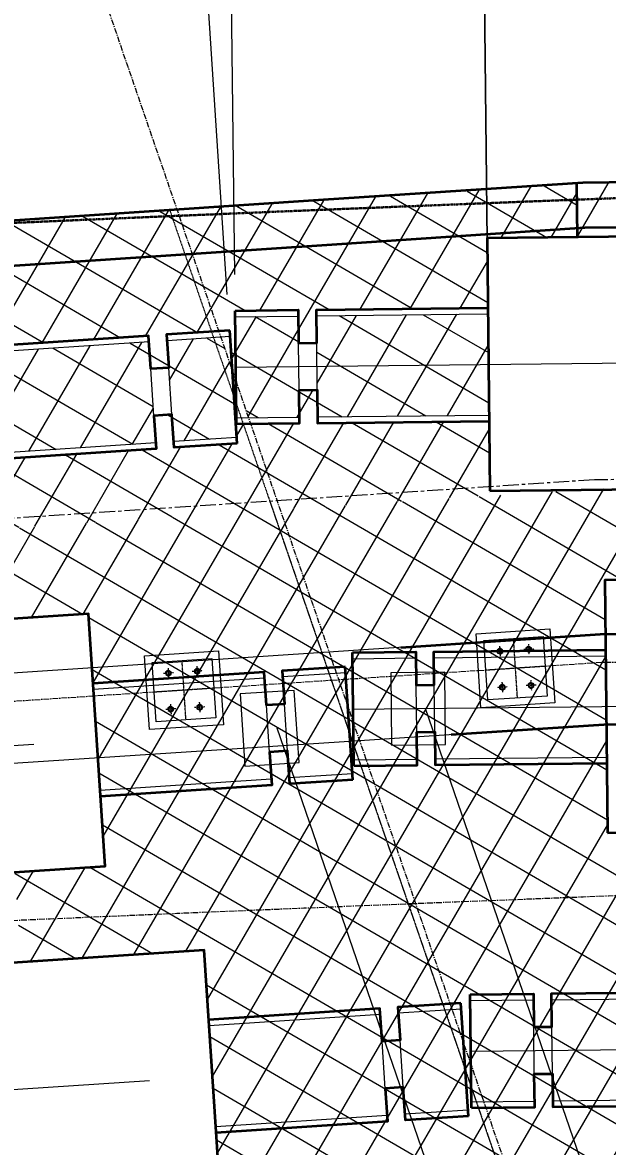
# Model space of a CAD drawing. Header units: millimetres. Extents: x 265754 to 14267433, y -6145605 to 2433772.
# Drawn here: x 7936664 to 7939904, y -573450 to -567227 of the extents above; entities that cross this region are included whole.
import ezdxf

# ---------------------------------------------------------------- set-up
doc = ezdxf.new("R2010")
doc.units = ezdxf.units.MM
for name, pattern in [('осевая', [2, 1.25, -0.25, 0.25, -0.25]), ('осеваяX2', [4, 2.5, -0.5, 0.5, -0.5]), ('Штриховая', [3, 2, -1])]:
    doc.linetypes.add(name, pattern=pattern)
for name, color, linetype, lineweight in [('ИС_Med', 7, 'Continuous', 35), ('ИС_Невид', 4, 'Штриховая', 18), ('ИС_Основная', 7, 'Continuous', 35), ('ИС_Ось', 3, 'осевая', 18), ('ИС_РЗМ', 3, 'Continuous', 18), ('ИС_Тон', 3, 'Continuous', 18), ('ИС_Тонкая', 3, 'Continuous', 18), ('ИС_Штр', 3, 'Continuous', 9), ('МДП_Ось', 1, 'осеваяX2', 30)]:
    doc.layers.add(name, color=color, linetype=linetype, lineweight=lineweight)
doc.layers.add('ИС_Вспомогательная', color=2, linetype='Continuous', lineweight=18, plot=False)
doc.styles.add('0', font='isocpeur.ttf', dxfattribs={"width": 0.8, "oblique": 15})
doc.dimstyles.new('М200', dxfattribs={"dimscale": 200, "dimtxt": 2.5, "dimasz": 2, "dimexe": 1, "dimexo": 1, "dimgap": 0.8, "dimtad": 1, "dimdec": 0, "dimzin": 0, "dimdsep": 46, "dimtxsty": '0', "dimblk": 'OBLIQUE', "dimcen": 0.09, "dimdle": 1, "dimclrd": 256, "dimclre": 256, "dimclrt": 256, "dimadec": 4, "dimazin": 0, "dimtfac": 1, "dimtdec": 0, "dimtmove": 1, "dimatfit": 2, "dimfxl": 1, "dimtolj": 1, "dimtzin": 0, "dimlwd": -1, "dimarcsym": 0})

# ---------------------------------------------------------------- blocks, each defined once
blk = doc.blocks.new('болт БО')
at = {"layer": 'ИС_Тон', "linetype": 'осевая'}
for p, q in [((-27.8473755350301, 0.1288116181356145), (27.84737553503055, -0.1288116181353871)), ((-0.1288116180771794, -27.84737553508876), (0.1288116183113743, 27.84737553520426))]:
    blk.add_line(p, q, dxfattribs=at)
at = {"layer": 'ИС_Тон'}
blk.add_lwpolyline([(14.96664636836476, -7.295342044146537), (15.03303712032357, 7.157535470322273), (0.07648264958743312, 16.64982433590194), (-14.96664636713922, 7.295342045052394), (-15.03303711909848, -7.157535469416189), (-0.07648264836325325, -16.64982433522869)], close=True, dxfattribs=at)
blk.add_circle((1.168700691778213e-10, -4.547473508864641e-13), 11, dxfattribs=at)
blk = doc.blocks.new('A$C545E156D')
at = {"layer": 'ИС_Тон'}
for points in [[(289.4314504628419, -16.71632384730037), (-16.71632384735858, -289.431450462871), (-289.431450462871, 16.71632384730037), (16.71632384730037, 289.4314504628419)], [(232.9570211042301, -13.45460212099715), (-13.45460212102626, -232.9570211042301), (-232.9570211042883, 13.45460212099715), (13.45460212096805, 232.9570211042301)]]:
    blk.add_lwpolyline(points, close=True, dxfattribs=at)
at = {"layer": 'ИС_Тон', "linetype": 'осевая'}
for points in [[(123.2058116125991, 109.7512094916019), (-123.2058116126573, -109.751209491631)], [(109.7512094915728, -123.2058116126282), (-109.751209491631, 123.2058116126282)]]:
    blk.add_lwpolyline(points, dxfattribs=at)
at = {"layer": 'ИС_Тон', "rotation": 221.6945127324549}
for p in [(-6.779733455390669, 127.8828964885033), (-126.2520356252207, 21.45748122388613), (126.2520356253372, -21.45748122376972), (6.779733455507085, -127.8828964883869)]:
    blk.add_blockref('болт БО', p, dxfattribs=at)
blk = doc.blocks.new('Б33')
for points in [[(-16.48812343591661, 0.3263577851226955), (-16.13812343591664, 0.3263577851192849), (-16.1381234359184, 0.142826612163276), (-16.03812343591838, 0.1428266121623665), (-16.03812343591667, 0.3263577851183754), (-15.08813155902337, 0.3263676776756483)], [(-16.4881234359228, -0.3007045607893133), (-16.48812343591661, 0.3263577851226955)], [(16.51187651522858, 0.3261194209572977), (16.16184024265894, 0.3261194209939049), (16.16184024265718, 0.1425882480378959), (16.0618402426571, 0.1425882480390328), (16.06184024265897, 0.3261194209950418), (15.11192095653919, 0.326196429632887)], [(16.51187651522227, -0.3009429249549385), (16.51187651522858, 0.3261194209572977)], [(-16.4881234359228, -0.3007045607893133), (-16.13812343592284, -0.3007045607929513), (-16.13812343592096, -0.1171733878368286), (-16.03812343592105, -0.1171733878378518), (-16.03812343592281, -0.3007045607938608), (-15.08811531245883, -0.3006946682368152)], [(16.51187651522227, -0.3009429249549385), (16.16184024265274, -0.3009429249183313), (16.16184024265462, -0.117411751962095), (16.06184024265454, -0.1174117519611855), (16.06184024265272, -0.3009429249171944), (15.11190470996232, -0.3008659162793492)]]:
    blk.add_lwpolyline(points)
at = {"layer": 'ИС_Med'}
blk.add_lwpolyline([(-15.08812343867604, -0.6870502139208838), (15.1118765613065, -0.6870502139209975), (15.1118765613065, 0.7129497860732954), (-15.08812343867604, 0.7129497860734091)], close=True, dxfattribs=at)
at = {"layer": 'ИС_Невид', "ltscale": 4}
for points in [[(-16.13812343592096, -0.1171733878368286), (-16.1381234359184, 0.142826612163276)], [(-16.03812343592105, -0.1171733878378518), (-16.03812343591838, 0.1428266121623665)], [(16.06184024265454, -0.1174117519611855), (16.0618402426571, 0.1425882480390328)], [(16.16184024265462, -0.117411751962095), (16.16184024265718, 0.1425882480378959)]]:
    blk.add_lwpolyline(points, dxfattribs=at)
at = {"layer": 'ИС_Ось', "linetype": 'осевая', "ltscale": 25}
blk.add_lwpolyline([(-16.48812343867027, 0.01294978609064401), (16.51187656132973, 0.0129497860907577)], dxfattribs=at)
at = {"layer": 'ИС_Тон'}
for points in [[(-16.488123435917, 0.2928266121667775), (-16.13812343591692, 0.2928266121631395)], [(-16.03812343591702, 0.29282661216223), (-15.08813069026397, 0.292836504719503)], [(16.06184024265863, 0.2925882480388964), (15.11192008777911, 0.2926652566767416)], [(16.51187651522812, 0.2925882480011524), (16.1618402426586, 0.2925882480378732)], [(-16.48812343592246, -0.2671733878333953), (-16.13812343592244, -0.2671733878368059)], [(-16.03812343592259, -0.2671733878377154), (-15.08811618121828, -0.2671634952804425)], [(16.06184024265306, -0.267411751961049), (15.11190557872246, -0.2673347433232038)], [(16.51187651522272, -0.2674117519989068), (16.16184024265308, -0.2674117519621859)]]:
    blk.add_lwpolyline(points, dxfattribs=at)
blk = doc.blocks.new('_OBLIQUE')
at = {"color": 0, "linetype": 'ByBlock', "lineweight": -2}
blk.add_line((0.5000000000000001, 0.4999999999999999), (-0.5000000000000001, -0.4999999999999999), dxfattribs=at)
blk = doc.blocks.new('*D1716')
at = {"layer": 'Defpoints', "color": 0, "transparency": 16777216}
for p in [(62495.4124214831, 18248.89675929419), (62842.97031857976, 12992.27166184346), (29914.86611035531, 10815.12901959184)]:
    blk.add_point(p, dxfattribs=at)
at = {"layer": 'ИС_РЗМ', "transparency": 16777216}
for p, q in [((62829.77551466814, 13191.83593006234), (62482.21761757148, 18448.46102751306)), ((29367.74394503978, 16058.55931313095), (62694.97668970197, 18262.09156320582)), ((29901.67130644368, 11014.69328781071), (29554.11340934702, 16271.31838526144))]:
    blk.add_line(p, q, dxfattribs=at)
at = {"layer": 'ИС_РЗМ', "transparency": 16777216, "xscale": 400, "yscale": 400, "zscale": 400}
for p, rotation in [((62495.4124214831, 18248.89675929419), 3.782780406811957), ((29567.30821325865, 16071.75411704257), 183.7827804068119)]:
    blk.add_blockref('_OBLIQUE', p, dxfattribs=dict(at, rotation=rotation))
at = {"layer": 'ИС_РЗМ', "transparency": 16777216, "insert": (46006.62006003657, 17534.50844107876), "char_height": 500, "attachment_point": 5, "rotation": 3.7827804068119577, "style": '0'}
blk.add_mtext('\\A1;33000', dxfattribs=at)
blk = doc.blocks.new('*D1717')
at = {"layer": 'Defpoints', "color": 0, "transparency": 16777216}
for p in [(62816.28092544539, 18259.03516308551), (95870.88427406369, 13463.84342223371), (62872.87079096144, 13101.76193775219)]:
    blk.add_point(p, dxfattribs=at)
at = {"layer": 'ИС_РЗМ', "transparency": 16777216}
for p, q in [((95868.68984082121, 13663.83138302821), (95812.09997530517, 18821.10460836153)), ((96014.28236934217, 18623.3110808095), (62616.29296465089, 18256.84072984304)), ((62870.67635771896, 13301.7498985467), (62814.08649220291, 18459.02312388002))]:
    blk.add_line(p, q, dxfattribs=at)
at = {"layer": 'ИС_РЗМ', "transparency": 16777216, "xscale": 400, "yscale": 400, "zscale": 400}
for p, rotation in [((95814.29440854765, 18621.11664756702), 0.6286714306428819), ((62816.28092544539, 18259.03516308551), 180.6286714306429)]:
    blk.add_blockref('_OBLIQUE', p, dxfattribs=dict(at, rotation=rotation))
at = {"layer": 'ИС_РЗМ', "transparency": 16777216, "insert": (79311.17310466689, 18815.05333181597), "char_height": 500, "attachment_point": 5, "rotation": 0.6286714306428532, "style": '0'}
blk.add_mtext('\\A1;33000', dxfattribs=at)
blk = doc.blocks.new('*D1725')
at = {"layer": 'Defpoints', "color": 0, "transparency": 16777216}
for p in [(62599.67786653816, 16674.6112532246), (62842.97031857975, 12992.27166184364), (61446.0603715811, 12899.97771723242)]:
    blk.add_point(p, dxfattribs=at)
at = {"layer": 'ИС_РЗМ', "transparency": 16777216}
for p, q in [((62829.78505081911, 13191.83656034556), (62586.49259877752, 16874.17615172652)), ((61432.87510382047, 13099.54261573435), (61189.58265177888, 16781.88220711531)), ((61003.2030210376, 16569.13204085275), (62799.24276504007, 16687.79652098524))]:
    blk.add_line(p, q, dxfattribs=at)
at = {"layer": 'ИС_РЗМ', "transparency": 16777216, "xscale": 400, "yscale": 400, "zscale": 400}
for p, rotation in [((62599.67786653816, 16674.6112532246), 3.780042540228085), ((61202.76791953952, 16582.31730861339), 183.7800425402281)]:
    blk.add_blockref('_OBLIQUE', p, dxfattribs=dict(at, rotation=rotation))
at = {"layer": 'ИС_РЗМ', "transparency": 16777216, "insert": (61876.50051598766, 17002.64846561009), "char_height": 500, "attachment_point": 5, "rotation": 3.780042540228099, "style": '0'}
blk.add_mtext('\\A1;1400', dxfattribs=at)
blk = doc.blocks.new('*D1726')
at = {"layer": 'Defpoints', "color": 0, "transparency": 16777216}
for p in [(64233.44364284015, 16697.20203340322), (62872.87079096143, 13101.76193775218), (64272.77817429998, 13117.1428850295)]:
    blk.add_point(p, dxfattribs=at)
at = {"layer": 'ИС_РЗМ', "transparency": 16777216}
for p, q in [((62870.67350002984, 13301.74986716938), (62831.33896857002, 16881.80901554311)), ((64270.58088336839, 13317.13081444669), (64231.24635190856, 16897.18996282042)), ((62633.54833008444, 16679.62379519437), (64433.4315722573, 16699.39932433484))]:
    blk.add_line(p, q, dxfattribs=at)
at = {"layer": 'ИС_РЗМ', "transparency": 16777216, "xscale": 400, "yscale": 400, "zscale": 400}
for p, rotation in [((62833.5362595016, 16681.82108612595), 180.6294901476157), ((64233.44364284015, 16697.20203340326), 0.6294901476156801)]:
    blk.add_blockref('_OBLIQUE', p, dxfattribs=dict(at, rotation=rotation))
at = {"layer": 'ИС_РЗМ', "transparency": 16777216, "insert": (63601.70156664164, 17065.28364252537), "char_height": 500, "attachment_point": 5, "rotation": 0.6294901476156941, "style": '0'}
blk.add_mtext('\\A1;1400', dxfattribs=at)
blk = doc.blocks.new('*D1727')
at = {"layer": 'Defpoints', "color": 0, "transparency": 16777216}
for p in [(94432.69018908596, 17028.79129338708), (94472.00130400946, 13448.56058374075), (64273.8216182763, 13116.98303793947)]:
    blk.add_point(p, dxfattribs=at)
at = {"layer": 'ИС_РЗМ', "transparency": 16777216}
for p, q in [((94469.80542622271, 13648.54852867935), (94430.49431129919, 17228.77923832567)), ((64034.52255841422, 16695.01786979907), (94632.67813402449, 17030.98717117388)), ((64271.62574048953, 13316.97098287806), (64232.31462556602, 16897.20169252438))]:
    blk.add_line(p, q, dxfattribs=at)
at = {"layer": 'ИС_РЗМ', "transparency": 16777216, "xscale": 400, "yscale": 400, "zscale": 400}
for p, rotation in [((94432.69018908594, 17028.79129338712), 0.6290852870272303), ((64234.51050335278, 16697.21374758583), 180.6290852870272)]:
    blk.add_blockref('_OBLIQUE', p, dxfattribs=dict(at, rotation=rotation))
at = {"layer": 'ИС_РЗМ', "transparency": 16777216, "insert": (79329.48307536921, 17237.97991724623), "char_height": 500, "attachment_point": 5, "rotation": 0.6290852870272442, "style": '0'}
blk.add_mtext('\\A1;30200', dxfattribs=at)
blk = doc.blocks.new('План Узловая')
at = {"layer": 'ИС_Штр'}
h = blk.add_hatch(dxfattribs=at)
h.set_pattern_fill('ANSI31', color=256, scale=75, angle=14.81052377493742)
h.set_pattern_definition([(59.81052377493728, (50391.47342651064, 17619.57398969395), (-205.8274345762676, 119.7438215556539), [])])
h.paths.add_polyline_path([(93963.45877252956, 14129.68894407485), (81344.09464165493, 13991.21151245327), (80737.57823643537, 14584.50427153532), (80137.62660473306, 14577.91677215346), (79544.32492489408, 13971.4196425773), (64765.2754750782, 13803.95766447927), (64768.51202309877, 13509.19144787738), (93966.75168253481, 13829.78960143204)])
h = blk.add_hatch(dxfattribs=at)
h.set_pattern_fill('ANSI37', color=256, scale=75, angle=14.81052377493742)
h.set_pattern_definition([(59.81052396495632, (64725.58330176224, 13618.08657903201), (-205.8274349733927, 119.7438208730364), []), (149.8105239649563, (64725.58330176224, 13618.08657903201), (-119.7438208730364, -205.8274349733926), [])])
h.paths.add_polyline_path([(64765.27547507826, 13803.95766447927), (64760.00405898067, 13803.89978406299), (64695.98485941411, 13799.66649381252), (64637.30393426679, 13548.89627587504), (64733.79867590475, 13555.27702183503), (64768.00162352639, 13555.65257193602)])
h.paths.add_polyline_path([(64768.51172118128, 13509.19147569523), (64768.00162352639, 13555.65257193602), (64733.79867590475, 13555.27702183503), (64637.30393426679, 13548.89627587504), (64627.65097884211, 13507.64481759432)])
h.paths.add_polyline_path([(62393.91473601304, 12962.57771643333), (62406.02434799122, 12779.44648276642), (62505.80643444415, 12786.04460546293), (62493.69682246592, 12969.17583912984), (62782.34588460356, 12988.26285157073), (62635.07058297773, 13416.49794877076), (60918.2754130541, 13302.97431360988), (60921.58694187918, 13252.89472724003), (61420.4976120966, 13285.88535646279), (61446.01607285417, 12899.97479157173)])
h.paths.add_polyline_path([(62635.07058297773, 13416.49794877076), (62552.05010515067, 13657.89811566495), (60902.02081135398, 13548.78939562931), (60918.2754130541, 13302.97431360988)])
h.paths.add_polyline_path([(64637.30393426679, 13548.89627587504), (64695.98485941405, 13799.66649381246), (62552.05010515067, 13657.89811566495), (62635.07058297773, 13416.49794877076)])
h.paths.add_polyline_path([(64268.54185883497, 13503.70178122836), (64627.65097884211, 13507.64481759432), (64637.30393426673, 13548.89627587504), (62635.07058297773, 13416.49794877076), (62782.34588460356, 12988.26285157073), (62842.97031857976, 12992.27166184364), (62857.72974486928, 12769.0678177001), (62877.14361384121, 12712.61775462469), (62872.87079096149, 13101.76193775225), (63222.84969460394, 13105.60472387564), (63224.86475473153, 12922.08461331745), (63324.85872720083, 12923.18255220994), (63322.84366707318, 13106.70266276813), (64272.78629415698, 13117.14297427051)])
h.paths.add_polyline_path([(64294.01084125339, 12081.84913005563), (64299.18340373377, 12103.95383643563), (64283.91300334223, 12103.78616666421), (64279.67105554033, 12490.11842456448), (63329.72842844861, 12479.67811323138), (63327.71336832101, 12663.19822378957), (63227.71939585177, 12662.1002848972), (63229.73445597925, 12478.58017433895), (62958.65564861539, 12475.60371527699), (63122.03071113705, 12000.55504787201)], flags=17)
h.paths.add_polyline_path([(62958.65564861539, 12475.60371527699), (62877.19429921045, 12474.70926552638), (62884.34466154728, 12366.57576973224), (62535.0711654335, 12343.4799470185), (62522.96155345539, 12526.61118068558), (62423.17946700245, 12520.01305798889), (62435.28907898063, 12336.88182432204), (61487.39041591494, 12274.27889814659), (61512.8713298628, 11888.93614612939), (63122.03071113705, 12000.55504787201)], flags=17)
h.paths.add_polyline_path([(62406.02434799122, 12779.44648276642), (62396.12716394634, 12929.11961244553), (61448.22850079241, 12866.51668751368), (61466.68447097874, 12587.41075131088), (62414.57805277262, 12650.09052058909)])
h.paths.add_polyline_path([(62433.07665104739, 12370.33992830978), (62423.17946700245, 12520.01305798889), (62414.57805277262, 12650.09052058909), (61466.68447097874, 12587.41075131088), (61485.17798797664, 12307.73700220458)])
h.paths.add_polyline_path([(62882.13223361404, 12400.03387371986), (62863.63363533682, 12679.78446603706), (62514.36013922543, 12656.6886432867), (62522.96155345539, 12526.61118068558), (62532.85873750027, 12376.93805100623)], flags=17)
h.paths.add_polyline_path([(62793.64587383741, 12955.40566550847), (62495.90925039916, 12935.71773514216), (62505.80643444415, 12786.04460546293), (62514.36013922543, 12656.6886432867), (62863.63363533682, 12679.78446603706), (62857.72974486928, 12769.0678177001)], flags=17)
h.paths.add_polyline_path([(63224.86475473153, 12922.08461331745), (63223.21784639294, 13072.07557202131), (62873.23894275044, 13068.23278589803), (62876.31181927474, 12788.37282948359), (63226.29072291724, 12792.21561561048)], flags=17)
h.paths.add_polyline_path([(63227.71939585177, 12662.1002848972), (63226.29072291724, 12792.21561561048), (62876.31181927474, 12788.37282948359), (62877.14361384121, 12712.61775462469), (62947.16655671113, 12509.01075864438), (63229.36630419031, 12512.10932619334)], flags=17)
h.paths.add_polyline_path([(64279.30290375097, 12523.64757642808), (64276.22743108839, 12803.74397396063), (63326.28469538648, 12793.31355450378), (63327.71336832101, 12663.19822378957), (63329.36027665966, 12513.20726508577)], flags=17)
h.paths.add_polyline_path([(64276.22743108839, 12803.74397396063), (64273.15444594639, 13083.61382240709), (63323.21181886218, 13073.17351091374), (63324.85872720083, 12923.18255220994), (63326.28469538648, 12793.31355450378)])
h.paths.add_polyline_path([(66221.58489557641, 7824.802713020006), (66721.55475792277, 7830.292407486937), (66716.0650634566, 8330.26226976898), (65585.94169458555, 8317.853457813966), (65570.57055007824, 9717.769072378054), (66070.5404124246, 9723.258766844927), (66065.05071795767, 10223.22862919513), (64934.92734899221, 10210.81981723907), (64919.55620448483, 11610.73543180316), (65419.52606683125, 11616.22512627003), (65414.03637230751, 12116.19497862138), (64862.96007103164, 12115.91437940311), (61014.09417537221, 11858.68060725241), (61046.81775741297, 11354.29999420181), (62060.79670245119, 11424.07595104357), (62153.17042021739, 10027.12674071064), (61654.25998795353, 9994.136127222562), (61687.25060144783, 9495.225694864348), (62701.09579274931, 9562.266535624512), (62793.46951051551, 8165.317325291573), (62294.55907825165, 8132.326711803442), (62327.54969174595, 7633.416279445228), (63341.39488304744, 7700.457120205392), (63433.76860081364, 6303.507909872511), (62934.85816854978, 6270.51729638438), (62967.84878204652, 5771.606863989611), (63981.69397339312, 5838.647704752802), (64074.06769115932, 4441.698494419863), (63575.15725889546, 4408.707880931732), (63608.14787238982, 3909.797448573576), (64621.99306380592, 3976.838289395324), (64714.36678157211, 2579.889079062385), (64215.45634930825, 2546.898465574253), (64248.44696280261, 2047.988033216097), (65262.29215410404, 2115.028873976204), (65354.6658718703, 718.0796636432642), (64855.75543960638, 685.0890501551912), (64901.94229847548, -13.38555479858769), (65323.16334751365, 14.46781313285464), (68697.65451143665, 51.5199073983822), (68689.968939182, 751.4777148098801), (68189.99907683564, 745.9880203430075), (68174.62793232838, 2145.903634906979), (68674.59779467469, 2151.39332937391), (68669.10810020781, 2651.363191724056), (67538.9847312423, 2638.954379768053), (67523.61358673504, 4038.869994332083), (68023.5834490814, 4044.359688799013), (68018.09375461622, 4544.329550986644), (66887.970385677, 4531.920739030931), (66872.59924116975, 5931.836353594961), (67372.56910351611, 5937.326048061834), (67367.07940904918, 6437.29591041198), (66236.95604008366, 6424.887098455976)])
at = {"layer": 'ИС_Med'}
blk.add_line((64768.51172118128, 13509.19147569523), (64765.23873490794, 13807.30406015954), dxfattribs=at)
at = {"layer": 'ИС_Med', "color": 4, "ltscale": 70}
for points in [[(164249.9851047195, 9378.361564947409), (146737.1632683666, 11229.1734096345), (141436.4759885746, 11690.23788768327), (139643.362799186, 11846.14761003095), (127893.7473204083, 12867.91265607666), (98278.7031883793, 14177.07054692687), (96571.9309739063, 14158.33010130562), (64797.64305768989, 13809.44680646947), (63363.12789939001, 13714.58902830584), (33943.15434313292, 11769.18377471657), (28404.26680271205, 11402.9230471336)], [(164246.7224923679, 9127.77155343676), (146717.3799773988, 10980.32935705327), (127880.9666615647, 12618.45961157372), (98277.15257276682, 13927.1210689341), (96576.72460355522, 13908.45028344804), (64808.76860733383, 13559.63651341503), (63380.57195177174, 13465.19654828566), (33966.56023019768, 11520.18552294042)]]:
    blk.add_lwpolyline(points, dxfattribs=at)
at = {"layer": 'ИС_Вспомогательная'}
for points in [[(67182.37377983244, 1434.96642870584), (63927.30205203651, 10899.79822556849)], [(63104.80442578573, 10791.58256290341), (66306.29987748619, 1482.535485802509)]]:
    blk.add_lwpolyline(points, dxfattribs=at)
at = {"layer": 'ИС_Основная', "color": 4}
for points in [[(63790.28695466212, 11237.39286708587), (64895.09676028753, 11310.44877235161), (96238.19027266582, 11654.59753003326)], [(64069.70209251408, 10754.77733611187), (64914.35149817017, 10810.63005089271), (96500.53771010245, 11157.44797872897)]]:
    blk.add_lwpolyline(points, dxfattribs=at)
at = {"layer": 'ИС_Ось', "ltscale": 25}
blk.add_lwpolyline([(61034.38653481542, 18070.83632991143), (68728.7210006279, -4302.121195766144)], dxfattribs=at)
at = {"layer": 'ИС_Ось', "color": 2, "ltscale": 70}
for points in [[(174104.5991200464, 8484.928866645969), (149529.5871549466, 11082.09588252449), (130128.1253657142, 12769.36622459895), (98281.30364431615, 14177.181717603), (64799.14123835223, 13809.54587414267), (32399.4591503116, 11667.10643149092), (7342.826656995836, 8785.304755250763)], [(173931.7129789479, 6849.039083617754), (149371.8698393077, 9444.603008795479), (130020.4920928834, 11127.51773473344), (98253.98959370548, 12531.78264908266), (64862.4893262262, 12165.14228050676), (32547.79332327511, 10028.32257018071), (7530.781608725927, 7151.077740384062)]]:
    blk.add_lwpolyline(points, dxfattribs=at)
at = {"layer": 'ИС_Ось', "ltscale": 0.08, "flags": 128}
blk.add_lwpolyline([(62510.26415276527, 13659.81867229939), (68909.54166924953, -4947.477995634079)], dxfattribs=at)
at = {"layer": 'ИС_Ось'}
blk.add_lwpolyline([(63055.70428657532, 12073.83238506317), (67120.91669368744, 253.33966755867)], dxfattribs=at)
at = {"layer": 'ИС_Ось', "color": 6, "ltscale": 25}
blk.add_lwpolyline([(171555.2733744095, 5934.975673662382), (146486.6045495929, 8584.31394850259), (127723.4753012578, 10216.07097017171), (98237.186056184, 11519.53714314057), (96603.15199281904, 11501.5953661137), (64901.46091584879, 11153.50918825902), (63539.38876502629, 11063.44172736257), (34182.77758778178, 9122.226331550512), (11767.37588040758, 6559.854624605272), (6618.952659764327, 5831.793216555263)], dxfattribs=at)
blk.add_lwpolyline([(171938.7137536773, 4820.039046314196), (151544.5615984517, 6972.488849354908, 0.059768530447525), (7720.029646566836, 4924.088648953591)], format="xyb", dxfattribs=at)
at = {"layer": 'ИС_Тон', "color": 6, "ltscale": 70}
for points in [[(171498.9306371038, 6098.804484876979), (146501.6572052492, 8740.597462894977), (127733.7478993334, 10372.77018774557), (98239.79292909795, 11676.57523053134), (96601.4282287499, 11658.58590289037), (64895.41492813086, 11310.45226680062), (63529.02971239609, 11220.09960309369), (34168.67450297053, 9278.63663194445), (11747.46516204055, 6715.601037012646), (6566.950308202533, 5983.001408492215)], [(171678.3661062302, 5577.056678460911), (146453.7188114378, 8242.87926419318), (127701.0326188374, 9873.728093561542), (98231.49078606052, 11176.4539331086), (96606.9179232376, 11158.61604054424), (64914.6696660858, 10810.63354533073), (63562.02032586816, 10721.18917082885), (34213.58878580894, 8780.514656167594), (11810.87509314559, 6219.593354186625), (6732.56289279426, 5501.446657100751)]]:
    blk.add_lwpolyline(points, dxfattribs=at)
at = {"layer": 'ИС_Тонкая'}
for points in [[(63738.88674342632, 10696.69432985783), (64038.86866080761, 10699.98814636469), (64034.47690522671, 11099.96403616667), (63734.49498784542, 11096.67021965981)], [(62927.70731377602, 10580.65216350555), (63227.05357313156, 10600.44653177261), (63200.66108226776, 10999.57487761974), (62901.31482291222, 10979.78050935268)]]:
    blk.add_lwpolyline(points, close=True, dxfattribs=at)
at = {"layer": 'ИС_Med', "xscale": 1000, "yscale": 1000, "zscale": 1000}
for p, rotation in [((79363.58360922668, 12956.453343937), 0.629085287027275), ((46388.59317871596, 11577.38902713126), 3.783194263196299), ((46388.59317871596, 11577.38902713137), 3.783194263196299), ((80014.59795482003, 11063.48698451201), 0.629085287027275), ((47028.89226901397, 9715.579611712252), 3.783194263196299), ((80665.61230041337, 9170.520625086967), 0.629085287027275), ((47669.1913593121, 7853.77019629319), 3.783194263196299)]:
    blk.add_blockref('Б33', p, dxfattribs=dict(at, rotation=rotation))
at = {"layer": 'ИС_РЗМ'}
for p, rotation in [((64425.58105268271, 11122.04147860681), 322.0889448964921), ((62589.88544932305, 11000.65453849081), 322.088651274785)]:
    blk.add_blockref('A$C545E156D', p, dxfattribs=dict(at, rotation=rotation))
for p1, p2, distance, picture, middle in [((95870.88427406369, 13463.84342223371), (62872.87079096143, 13101.76193775219), -5157.583691382922, '*D1717', (79311.17310466689, 18815.05333181597)), ((29914.8661103553, 10815.12901959184), (62842.97031857976, 12992.27166184346), 5268.102495869187, '*D1716', (46006.62006003657, 17534.50844107876)), ((64273.8216182763, 13116.98303793947), (94472.00130400946, 13448.56058374076), 3580.4465221604855, '*D1727', (79329.48307536921, 17237.97991724623))]:
    dim = blk.add_aligned_dim(p1=p1, p2=p2, distance=distance, dimstyle='М200', dxfattribs=at)
    dim.commit()
    dim.dimension.update_dxf_attribs({"geometry": picture, "text_midpoint": middle})
for base, p1, p2, angle, picture, middle in [((62599.67786653816, 16674.6112532246), (61446.06037158112, 12899.97771723242), (62842.97031857976, 12992.27166184364), 3.7800425402284845, '*D1725', (61901.22289303885, 16628.464280919)), ((64233.44364284015, 16697.20203340322), (62872.87079096143, 13101.76193775219), (64272.77817429998, 13117.14288502949), 0.6294901476154695, '*D1726', (63605.82148713835, 16690.3062748682))]:
    dim = blk.add_linear_dim(base=base, p1=p1, p2=p2, angle=angle, dimstyle='М200', dxfattribs=at)
    dim.commit()
    dim.dimension.update_dxf_attribs({"geometry": picture, "text_midpoint": middle, "dimtype": 129})

msp = doc.modelspace()

# ---------------------------------------------------------------- linework, layer by layer
at = {"layer": 'МДП_Ось', "ltscale": 2, "flags": 128}
msp.add_lwpolyline([(7743020.992595687, -593330.2204492757), (7875995.041738242, -574045.6070504603, -0.06236864998936627), (8026972.342351574, -571109.4304036988), (8061759.606124713, -574780.1694094313, -0.0006835939129814829), (8066127.362766737, -575245.0831864031, -0.002050784183666171), (8070537.541818458, -575738.9143342129, -0.003417982021346757), (8074983.556319313, -576286.0585162179, -0.004785192664712867), (8079461.395765371, -576911.853947053, -0.006152421236037466), (8083965.726884553, -577642.1325494951, -0.007519673090427893), (8088489.448947108, -578503.0991005858, -0.008886952884495987), (8093023.240716463, -579521.1606231682, -0.01025426574051438), (8097555.105289772, -580722.6930873792, -0.1601430922746665), (8153134.948824895, -618559.8595920985, -0.01025426574051387), (8155916.350471443, -622338.4808565069, -0.008886952884495774), (8158525.636952834, -626183.3919233608, -0.007519673090428102), (8160985.074264622, -630076.525973689, -0.006152421236038218), (8163315.813701455, -633999.5298304628, -0.004785192664712388), (8165539.632439391, -637936.190375684, -0.003417982021346684), (8167678.608705627, -641872.0755668599, -0.002050784183666186), (8169754.846329005, -645794.1650306806, -0.0006835937965662782), (8171790.238388119, -649690.4788107921), (8184758.34710405, -674570.3202971127, 0.0006835937965661736), (8186775.97906046, -678432.6448135038, 0.002050784183666182), (8188793.496882007, -682243.8104068494, 0.003417982021347047), (8190832.591155495, -685995.9048459451, 0.004785192664713083), (8192912.373744836, -689677.5889339225, 0.006152421236038548), (8195050.799434346, -693276.8982754163, 0.00751967309042816), (8197264.460967481, -696780.9847788508, 0.008886952884496306), (8199568.362145425, -700175.8956863796, 0.01025426574051302), (8201975.664321106, -703446.3966451403, 0.2138723582029345), (8268493.021574076, -739259.4261616273, 0.01025426574051402), (8272545.094665596, -739468.4388355437, 0.008886952884494025), (8276647.583610649, -739522.8925601612, 0.007519673090428092), (8280791.538415405, -739441.9096317345, 0.006152421236037237), (8284973.570544253, -739245.6967650175, 0.004785192664712761), (8289192.088392084, -738955.1790515168, 0.003417982021346697), (8293446.987903847, -738591.9321772363, 0.002050784183666441), (8297739.323941261, -738178.1536178559, 0.0006835938547737822), (8302070.963949747, -737736.6645410234), (8315444.089647659, -736361.3322489178)], format="xyb", dxfattribs=at)

# ---------------------------------------------------------------- next in the draw order: block references
at = {"layer": 'ИС_Ось', "color": 4, "ltscale": 0.05}
msp.add_blockref('План Узловая', (7874968.788125941, -581924.4700561167), dxfattribs=at)

doc.saveas('drawing.dxf')
